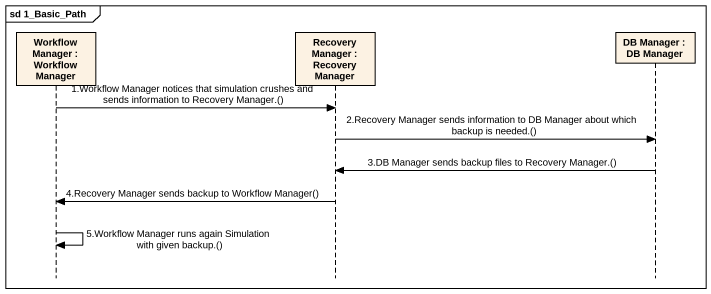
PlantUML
@startuml
mainframe sd 1_Basic_Path
hide footbox
participant "Workflow Manager : Workflow Manager" as Workflow_Manager
participant "Recovery Manager : Recovery Manager" as Recovery_Manager
participant "DB Manager : DB Manager" as DB_Manager

Workflow_Manager -> Recovery_Manager : 1.Workflow Manager notices that simulation crushes and sends information to Recovery Manager.()
Recovery_Manager -> DB_Manager : 2.Recovery Manager sends information to DB Manager about which backup is needed.()
DB_Manager -> Recovery_Manager : 3.DB Manager sends backup files to Recovery Manager.()
Recovery_Manager -> Workflow_Manager : 4.Recovery Manager sends backup to Workflow Manager()
Workflow_Manager -> Workflow_Manager : 5.Workflow Manager runs again Simulation with given backup.()
@enduml
